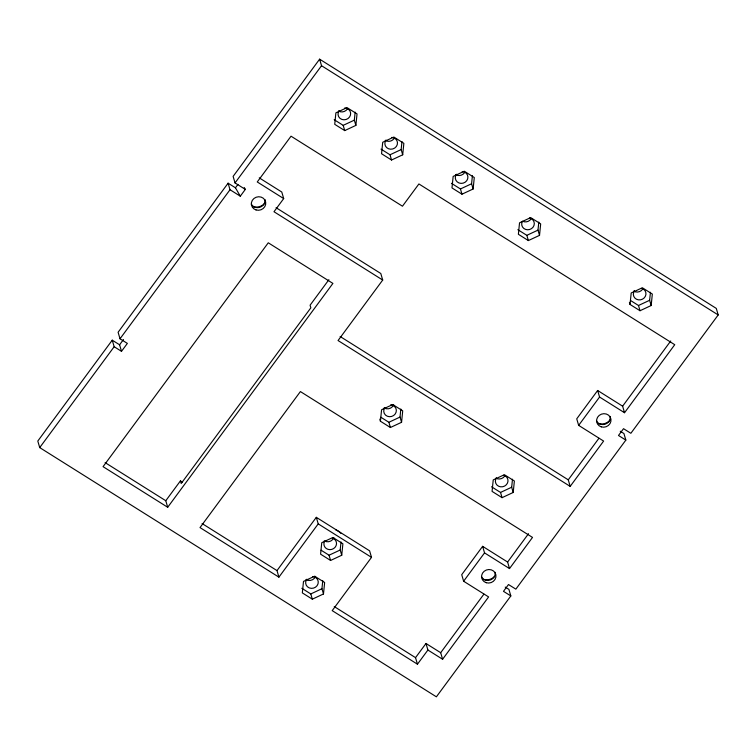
<?xml version="1.0" encoding="UTF-8"?>
<svg xmlns="http://www.w3.org/2000/svg" width="756" height="756" viewBox="0 0 756 756"><rect width="100%" height="100%" fill="white"/><g stroke="black" fill="none" stroke-linecap="round" stroke-linejoin="round"><path stroke-width="1.13" d="M355.868 125.392L357.03 113.91L347.042 107.635L335.891 112.833L334.728 124.315L344.717 130.599L355.868 125.392L354.337 120.157L355.15 112.115M323.483 593.961L324.645 582.479L314.647 576.204L303.496 581.411L302.334 592.893L312.322 599.168L323.483 593.961L321.943 588.726L322.765 580.684M341.731 555.244L342.893 543.762L332.905 537.488L321.754 542.695L320.591 554.176L330.58 560.451L341.731 555.244L340.2 550.009L341.013 541.967M402.693 154.81L403.855 143.328L393.867 137.053L382.716 142.26L381.553 153.742L391.542 160.017L402.693 154.81L401.162 149.575L401.975 141.533M380.419 421.234L381.582 409.752L392.733 404.545L402.721 410.82L401.559 422.302L390.408 427.509L380.419 421.234L379.805 419.136M401.559 422.302L400.028 417.066L400.841 409.034M473.124 188.991L474.286 177.509L464.297 171.234L453.146 176.431L451.984 187.923L461.973 194.197L473.124 188.991L471.593 183.755L472.405 175.713M513.211 492.458L514.373 480.977L504.384 474.702L493.233 479.909L492.071 491.391L502.06 497.665L513.211 492.458L511.68 487.223L512.492 479.181M539.519 235.362L540.682 223.88L530.693 217.605L519.542 222.812L518.38 234.294L528.368 240.569L539.519 235.362L537.988 230.126L538.801 222.094M630.032 304.451L631.194 292.969L642.345 287.762L652.333 294.037L651.171 305.519L640.02 310.725L630.032 304.451L629.417 302.353M651.171 305.519L649.64 300.283L650.453 292.241M244.245 187.526L245.322 189.397L240.304 196.191L235.447 187.8L228.104 183.188L118.106 332.243L120.015 338.782L127.367 343.404L121.508 351.332L119.59 344.793L112.247 340.172L37.8 441.05L39.718 447.599L436.382 696.824L510.829 595.945L508.911 589.397L505.235 587.091M510.829 595.945L503.477 591.334L508.495 584.53L515.847 589.151L625.845 440.096L618.493 435.484L623.52 428.68L630.863 433.292L718.2 314.95L716.282 308.401L319.618 59.176L233.122 176.384L235.031 182.933L245.322 189.397M39.718 447.599L114.165 346.72L112.247 340.172M120.015 338.782L230.013 189.737L228.104 183.188M235.031 182.933L321.536 65.715L319.618 59.176M119.59 344.793L123.493 339.501M235.447 187.8L237.96 184.398M283.698 198.582L273.993 211.737L382.706 280.041L338.055 340.54L570.175 486.382L603.619 441.069L578.652 425.373L576.733 418.824L597.646 390.493L622.623 406.18L624.532 412.729L674.739 344.698L418.9 183.954L402.466 206.208L291.032 136.193L257.257 181.96L283.698 198.582L281.78 192.033L259.261 177.877M167.7 507.276L103.062 466.66L268.267 242.799L332.905 283.415L167.7 507.276L165.781 500.727L180.429 480.892L182.338 482.092M328.898 279.701L310.083 305.207L310.848 307.824L181.194 483.509L180.429 480.892M316.31 517.331L318.229 523.88L278.907 577.149L276.998 570.6L316.31 517.331L369.599 550.822L371.517 557.361L332.205 610.631L417.454 664.203L427.905 650.028L425.997 643.479L415.535 657.654L417.454 664.203M278.907 577.149L200.019 527.584L300.397 391.57L532.517 537.412L509.516 568.578L507.607 562.039L482.63 546.342L461.718 574.683L463.626 581.232L488.603 596.919L442.6 659.26L427.905 650.028M463.626 581.232L484.539 552.891L482.63 546.342M578.652 425.373L599.565 397.032L597.646 390.493M442.6 659.26L440.682 652.712L483.906 594.15M507.607 562.039L528.52 533.698M570.175 486.382L568.266 479.833L598.922 438.291M622.623 406.18L670.733 340.984M334.19 119.713L343.186 125.354L354.337 120.157M381.024 149.13L390.011 154.772L401.162 149.575M451.445 183.311L460.442 188.953L471.593 183.755M517.841 229.682L526.837 235.333L537.988 230.126M630.495 300.463L638.489 305.49L649.64 300.283M380.882 417.255L388.877 422.273L400.028 417.066M321.054 550.188L329.049 555.206L340.2 550.009M491.542 486.779L500.529 492.43L511.68 487.223M301.805 588.281L310.792 593.933L321.943 588.726M321.536 65.715L718.2 314.95M599.565 397.032L624.532 412.729M276.063 207.692L380.788 273.492L382.706 280.041M620.251 431.241L623.927 433.547L625.845 440.096M230.013 189.737L240.304 196.191M340.124 336.496L568.266 479.833M484.539 552.891L509.516 568.578M114.165 346.72L121.508 351.332M318.229 523.88L371.517 557.361M425.997 643.479L440.682 652.712M105.122 462.615L165.781 500.727M202.098 523.549L276.998 570.6M334.256 606.577L415.535 657.654M638.489 305.49L640.02 310.725M526.837 235.333L528.368 240.569M460.442 188.953L461.973 194.197M500.529 492.43L502.06 497.665M390.011 154.772L391.542 160.017M343.186 125.354L344.717 130.599M388.877 422.273L390.408 427.509M329.049 555.206L330.58 560.451M310.792 593.933L312.322 599.168M335.73 529.861A14.506 13.438 -16.3 0 1 340.947 533.377M393.659 404.772A6.35 5.878 -16.3 0 1 384.086 407.89M504.677 476.119A6.35 5.878 -16.3 0 1 495.936 478.17M642.496 289.378A6.35 5.878 -16.3 0 1 633.698 291.107M347.316 109.072A6.35 5.878 -16.3 0 1 338.575 111.085M531.279 218.55A6.35 5.878 -16.3 0 1 522.746 221.328M390.635 404.876A6.35 5.878 -16.3 0 1 396.125 412.133A6.35 5.878 -16.3 0 1 387.327 416.235A6.35 5.878 -16.3 0 1 384.899 407.56M503.666 475.25A6.35 5.878 -16.3 0 1 507.493 483.056A6.35 5.878 -16.3 0 1 498.705 486.269A6.35 5.878 -16.3 0 1 496.408 477.905M529.408 218.03A6.35 5.878 -16.3 0 1 534.001 225.439A6.35 5.878 -16.3 0 1 525.533 229.389A6.35 5.878 -16.3 0 1 522.424 221.291M333.821 537.705A6.35 5.878 -16.3 0 1 324.248 540.833M332.413 538.102A6.35 5.878 -16.3 0 1 336.127 545.567A6.35 5.878 -16.3 0 1 328.01 549.357A6.35 5.878 -16.3 0 1 324.296 541.891M315.573 576.422A6.35 5.878 -16.3 0 1 306 579.55M312.559 576.535A6.35 5.878 -16.3 0 1 318.04 583.783A6.35 5.878 -16.3 0 1 309.242 587.894A6.35 5.878 -16.3 0 1 306.813 579.219M344.727 107.957A6.35 5.878 -16.3 0 1 350.482 115.007A6.35 5.878 -16.3 0 1 341.835 119.401A6.35 5.878 -16.3 0 1 339.075 110.82M394.018 138.669A6.35 5.878 -16.3 0 1 385.22 140.399M391.769 137.384A6.35 5.878 -16.3 0 1 397.259 144.632A6.35 5.878 -16.3 0 1 388.461 148.743A6.35 5.878 -16.3 0 1 386.032 140.068M464.449 172.85A6.35 5.878 -16.3 0 1 455.641 174.579M462.2 171.565A6.35 5.878 -16.3 0 1 467.68 178.813A6.35 5.878 -16.3 0 1 458.892 182.924A6.35 5.878 -16.3 0 1 456.463 174.239M641.853 288.376A6.35 5.878 -16.3 0 1 645.35 296.324A6.35 5.878 -16.3 0 1 636.457 299.225A6.35 5.878 -16.3 0 1 634.511 290.776M264.969 203.118A10.877 10.083 -16.3 0 1 252.995 206.653M494.651 576.478A10.877 10.083 -16.3 0 1 482.47 579.172M495.123 572.273A7.258 6.719 -16.3 0 1 490.124 580.05A7.258 6.719 -16.3 0 1 481.449 576.733M610.583 419.58A10.877 10.083 -16.3 0 1 597.92 423.473M610.139 416.424A7.258 6.719 -16.3 0 1 605.15 424.192A7.258 6.719 -16.3 0 1 596.465 420.875M264.902 199.499A7.258 6.719 -16.3 0 1 259.903 207.276A7.258 6.719 -16.3 0 1 251.228 203.959M601.275 426.866A7.258 6.719 -16.3 0 0 610.905 419.041A7.258 6.719 -16.3 0 0 599.206 415.403A7.258 6.719 -16.3 0 0 601.275 426.866M486.259 582.715A7.258 6.719 -16.3 0 0 495.889 574.891A7.258 6.719 -16.3 0 0 484.18 571.252A7.258 6.719 -16.3 0 0 486.259 582.715M256.029 209.941A7.258 6.719 -16.3 0 0 265.668 202.117A7.258 6.719 -16.3 0 0 253.959 198.478A7.258 6.719 -16.3 0 0 256.029 209.941"/></g></svg>
